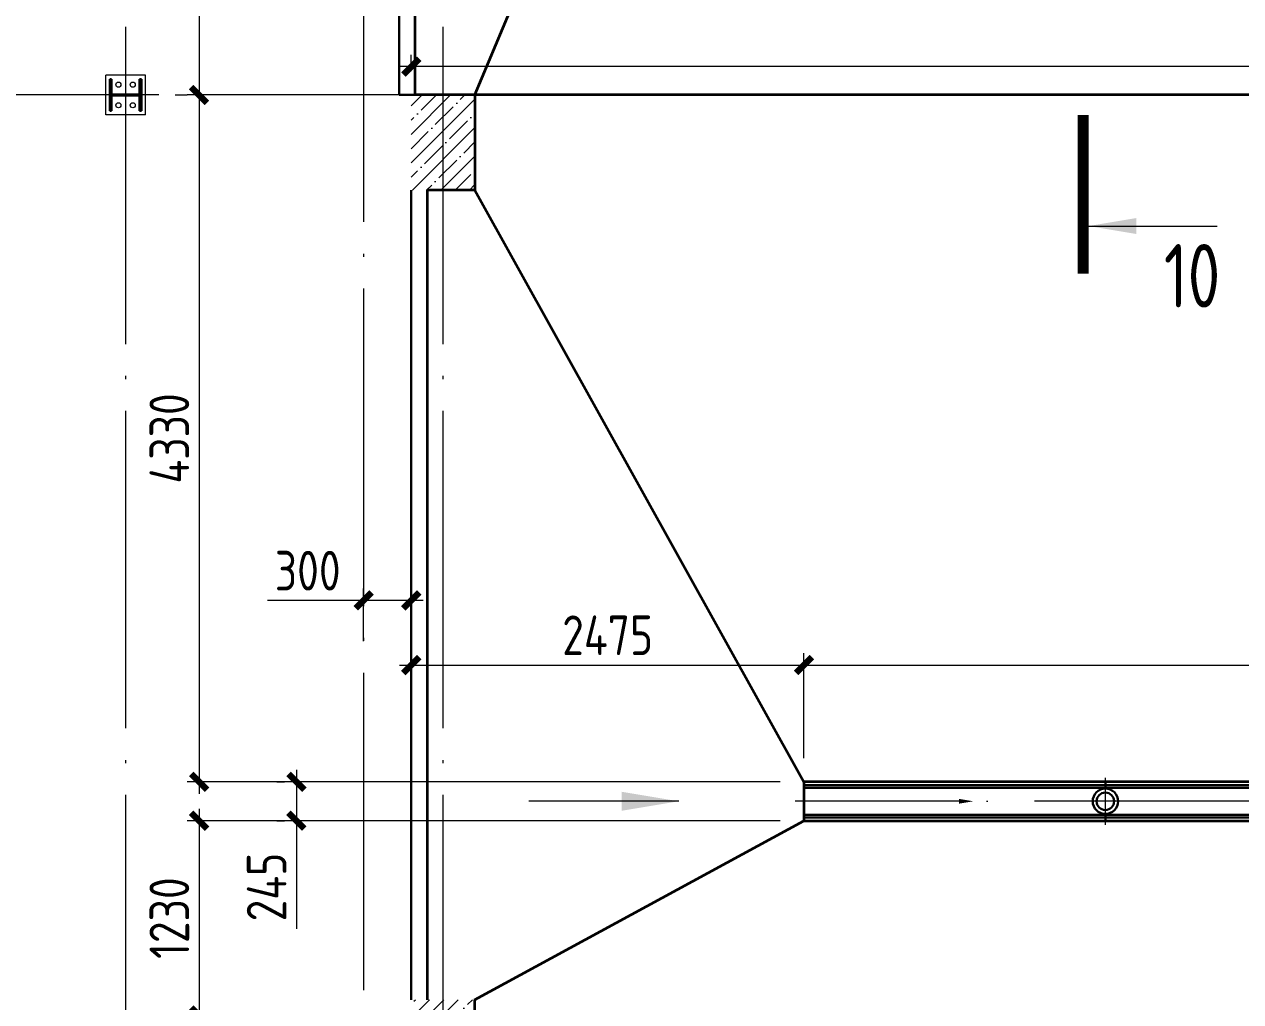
# Model space of a CAD drawing. Extents: x -965262 to 1142518, y -357520 to 71675.
# Drawn here: x 75284 to 82951, y -204865 to -198707 of the extents above; entities that cross this region are included whole.
import ezdxf

# ---------------------------------------------------------------- set-up
doc = ezdxf.new("R2010")
doc.units = 0
doc.header["$LTSCALE"] = 10
doc.linetypes.add('ACAD_ISO04W100', pattern=[30, 24, -3, 0, -3])
doc.linetypes.add('DOTE', pattern=[2.42, 2, -0.2, 0.02, -0.2])
doc.layers.get('0').update_dxf_attribs({"linetype": 'CONTINUOUS', "lineweight": 30})
doc.layers.get('Defpoints').update_dxf_attribs({"linetype": 'CONTINUOUS'})
for name, color, linetype, lineweight in [('DOTE', 7, 'DOTE', 9), ('полы', 3, 'CONTINUOUS', 35), ('Полы_лотки', 7, 'CONTINUOUS', 30)]:
    doc.layers.add(name, color=color, linetype=linetype, lineweight=lineweight)
doc.styles.add('GOST 2.304', font='isocpeur.ttf', dxfattribs={"width": 0.75, "height": 250})
doc.styles.add('ГОСТ 2м', font='isocpeur.ttf', dxfattribs={"width": 0.8, "height": 250})
doc.dimstyles.new('ГОСТ 2м', dxfattribs={"dimtxt": 250, "dimasz": 100, "dimexe": 75, "dimexo": 150, "dimgap": 62.5, "dimtad": 1, "dimdec": 0, "dimtxsty": 'ГОСТ 2м', "dimblk": 'ARCHTICK', "dimcen": 150, "dimdle": 75, "dimclrd": 256, "dimclre": 256, "dimclrt": 256, "dimadec": 0, "dimazin": 0, "dimtfac": 1, "dimtdec": 0, "dimtmove": 0, "dimatfit": 3, "dimldrblk": 'OBLIQUE', "dimfxl": 1, "dimlwd": 15, "dimlwe": 15, "dimarcsym": 0})
pattern_1 = [(45, (79670.67, -272886.6), (-89.80256, 89.80256), []), (45, (79760.47, -272886.6), (-89.80256, 89.80256), [158.75, -31.75, 0, -31.75])]

# ---------------------------------------------------------------- blocks, each defined once
blk = doc.blocks.new('MC2')
at = {"lineweight": 15}
for p, q in [((68127, 41566), (68127, 39900)), ((69794, 41566), (68127, 41566)), ((69794, 41566), (69794, 39900)), ((69794, 39900), (68127, 39900))]:
    blk.add_line(p, q, dxfattribs=at)
for p, q in [((69627, 41400), (68294, 41400)), ((68294, 41400), (68294, 41320)), ((69627, 41400), (69627, 41320)), ((68934, 41320), (68294, 41320)), ((68934, 41320), (68934, 40146)), ((69627, 41320), (68987, 41320)), ((68987, 41320), (68987, 40146)), ((68934, 40146), (68294, 40146)), ((68294, 40146), (68294, 40066)), ((69627, 40066), (68294, 40066)), ((69627, 40146), (68987, 40146)), ((69627, 40146), (69627, 40066))]:
    blk.add_line(p, q)
for centre in [(68527, 41033), (69394, 41033), (68527, 40433), (69394, 40433)]:
    blk.add_circle(centre, 107, dxfattribs=at)
blk = doc.blocks.new('_ArchTick')
at = {"color": 0, "linetype": 'ByBlock', "lineweight": 0, "const_width": 0.4}
blk.add_lwpolyline([(-0.5, -0.5), (0.5, 0.5)], dxfattribs=at)
blk = doc.blocks.new('*D1187')
at = {"lineweight": 15, "ltscale": 50, "transparency": 16777216}
for p, q in [((76385.8, -199077.1), (76385.8, -203554.6)), ((76235.8, -199152.1), (76310.8, -199152.1)), ((80048.5, -203479.6), (76310.8, -203479.6))]:
    blk.add_line(p, q, dxfattribs=at)
at = {"layer": 'Defpoints', "color": 0, "lineweight": 15, "ltscale": 50, "transparency": 16777216}
for p in [(76385.8, -199152.1), (76385.8, -203479.6), (80198.5, -203479.6)]:
    blk.add_point(p, dxfattribs=at)
at = {"lineweight": 15, "ltscale": 50, "transparency": 16777216, "xscale": 100, "yscale": 100, "zscale": 100}
for p, rotation in [((76385.8, -199152.1), 90), ((76385.8, -203479.6), 270)]:
    blk.add_blockref('_ArchTick', p, dxfattribs=dict(at, rotation=rotation))
at = {"lineweight": 15, "ltscale": 50, "transparency": 16777216, "insert": (76198.3, -201315.9), "char_height": 250, "attachment_point": 5, "rotation": 90, "style": 'ГОСТ 2м'}
blk.add_mtext('4330', dxfattribs=at)
blk = doc.blocks.new('_Oblique')
at = {"color": 0, "linetype": 'ByBlock', "lineweight": -2}
blk.add_line((-0.5, -0.5), (0.5, 0.5), dxfattribs=at)
blk = doc.blocks.new('*D1188')
at = {"lineweight": 15, "ltscale": 50, "transparency": 16777216}
for p, q in [((76999.1, -203404.6), (76999.1, -203724.6)), ((76876.6, -203479.6), (76924.1, -203479.6)), ((76876.6, -203724.6), (76924.1, -203724.6)), ((76999.1, -203724.6), (76999.1, -204405.3))]:
    blk.add_line(p, q, dxfattribs=at)
at = {"layer": 'Defpoints', "color": 0, "lineweight": 15, "ltscale": 50, "transparency": 16777216}
for p in [(77026.6, -203479.6), (76999.1, -203724.6), (77026.6, -203724.6, 0)]:
    blk.add_point(p, dxfattribs=at)
at = {"lineweight": 15, "ltscale": 50, "transparency": 16777216, "xscale": 100, "yscale": 100, "zscale": 100}
for p, rotation in [((76999.1, -203479.6), 90), ((76999.1, -203724.6), 270)]:
    blk.add_blockref('_ArchTick', p, dxfattribs=dict(at, rotation=rotation))
at = {"lineweight": 15, "ltscale": 50, "transparency": 16777216, "insert": (76811.6, -204142.8), "char_height": 250, "attachment_point": 5, "rotation": 90, "style": 'ГОСТ 2м'}
blk.add_mtext('245', dxfattribs=at)
blk = doc.blocks.new('*D1189')
at = {"lineweight": 15, "ltscale": 50, "transparency": 16777216}
for p, q in [((76385.8, -203649.6), (76385.8, -205027.1)), ((80048.5, -203724.6), (76310.8, -203724.6)), ((77972.6, -204952.1), (76310.8, -204952.1))]:
    blk.add_line(p, q, dxfattribs=at)
at = {"layer": 'Defpoints', "color": 0, "lineweight": 15, "ltscale": 50, "transparency": 16777216}
for p in [(80198.5, -203724.6, 0), (76385.8, -204952.1), (78122.6, -204952.1, 1500)]:
    blk.add_point(p, dxfattribs=at)
at = {"lineweight": 15, "ltscale": 50, "transparency": 16777216, "xscale": 100, "yscale": 100, "zscale": 100}
for p, rotation in [((76385.8, -203724.6), 90), ((76385.8, -204952.1), 270)]:
    blk.add_blockref('_ArchTick', p, dxfattribs=dict(at, rotation=rotation))
at = {"lineweight": 15, "ltscale": 50, "transparency": 16777216, "insert": (76198.3, -204338.4), "char_height": 250, "attachment_point": 5, "rotation": 90, "style": 'ГОСТ 2м'}
blk.add_mtext('1230', dxfattribs=at)
blk = doc.blocks.new('*D1205')
at = {"lineweight": 15, "ltscale": 50, "transparency": 16777216}
for p, q in [((77723, -202593.8), (77723, -202668.8)), ((80198.5, -203329.6), (80198.5, -202668.8)), ((77648, -202743.8), (80273.5, -202743.8))]:
    blk.add_line(p, q, dxfattribs=at)
at = {"layer": 'Defpoints', "color": 0, "lineweight": 15, "ltscale": 50, "transparency": 16777216}
for p in [(77723, -202743.8), (80198.5, -202743.8), (80198.5, -203479.6, 0)]:
    blk.add_point(p, dxfattribs=at)
at = {"lineweight": 15, "ltscale": 50, "transparency": 16777216, "xscale": 100, "yscale": 100, "zscale": 100, "rotation": 180}
blk.add_blockref('_ArchTick', (77723, -202743.8), dxfattribs=at)
at = {"lineweight": 15, "ltscale": 50, "transparency": 16777216, "xscale": 100, "yscale": 100, "zscale": 100}
blk.add_blockref('_ArchTick', (80198.5, -202743.8), dxfattribs=at)
at = {"lineweight": 15, "ltscale": 50, "transparency": 16777216, "insert": (78960.7, -202556.3), "char_height": 250, "attachment_point": 5, "style": 'ГОСТ 2м'}
blk.add_mtext('2475', dxfattribs=at)
blk = doc.blocks.new('*D1206')
at = {"lineweight": 15, "ltscale": 50, "transparency": 16777216}
for p, q in [((80198.5, -203329.6), (80198.5, -202668.8)), ((98998.5, -203329.6), (98998.5, -202668.8)), ((80123.5, -202743.8), (99073.5, -202743.8))]:
    blk.add_line(p, q, dxfattribs=at)
at = {"layer": 'Defpoints', "color": 0, "lineweight": 15, "ltscale": 50, "transparency": 16777216}
for p in [(98998.5, -202743.8), (80198.5, -203479.6, 0), (98998.5, -203479.6, 0)]:
    blk.add_point(p, dxfattribs=at)
at = {"lineweight": 15, "ltscale": 50, "transparency": 16777216, "xscale": 100, "yscale": 100, "zscale": 100, "rotation": 180}
blk.add_blockref('_ArchTick', (80198.5, -202743.8), dxfattribs=at)
at = {"lineweight": 15, "ltscale": 50, "transparency": 16777216, "xscale": 100, "yscale": 100, "zscale": 100}
blk.add_blockref('_ArchTick', (98998.5, -202743.8), dxfattribs=at)
at = {"lineweight": 15, "ltscale": 50, "transparency": 16777216, "insert": (89598.5, -202556.3), "char_height": 250, "attachment_point": 5, "style": 'ГОСТ 2м'}
blk.add_mtext('18800', dxfattribs=at)
blk = doc.blocks.new('*D1140')
at = {"lineweight": 15, "ltscale": 50, "transparency": 16777216}
for p, q in [((77423, -202593.8), (77423, -202261.7)), ((77723, -202593.8), (77723, -202261.7)), ((77423, -202336.7), (76818, -202336.7)), ((77798, -202336.7), (77423, -202336.7))]:
    blk.add_line(p, q, dxfattribs=at)
at = {"layer": 'Defpoints', "color": 0, "lineweight": 15, "ltscale": 50, "transparency": 16777216}
for p in [(77423, -202336.7), (77423, -202743.8), (77723, -202743.8)]:
    blk.add_point(p, dxfattribs=at)
at = {"lineweight": 15, "ltscale": 50, "transparency": 16777216, "xscale": 100, "yscale": 100, "zscale": 100, "rotation": 180}
blk.add_blockref('_ArchTick', (77423, -202336.7), dxfattribs=at)
at = {"lineweight": 15, "ltscale": 50, "transparency": 16777216, "xscale": 100, "yscale": 100, "zscale": 100}
blk.add_blockref('_ArchTick', (77723, -202336.7), dxfattribs=at)
at = {"lineweight": 15, "ltscale": 50, "transparency": 16777216, "insert": (77070.5, -202149.2), "char_height": 250, "attachment_point": 5, "style": 'ГОСТ 2м'}
blk.add_mtext('300', dxfattribs=at)
blk = doc.blocks.new('*D1150')
at = {"lineweight": 15, "ltscale": 50, "transparency": 16777216}
for p, q in [((77723, -199002.1), (77723, -198898.4)), ((101373, -199602.1), (101373, -198898.4)), ((101448, -198973.4), (77648, -198973.4))]:
    blk.add_line(p, q, dxfattribs=at)
at = {"layer": 'Defpoints', "color": 0, "lineweight": 15, "ltscale": 50, "transparency": 16777216}
for p in [(77723, -198973.4), (77723, -199152.1), (101373, -199752.1)]:
    blk.add_point(p, dxfattribs=at)
at = {"lineweight": 15, "ltscale": 50, "transparency": 16777216, "xscale": 100, "yscale": 100, "zscale": 100, "rotation": 180}
blk.add_blockref('_ArchTick', (77723, -198973.4), dxfattribs=at)
at = {"lineweight": 15, "ltscale": 50, "transparency": 16777216, "xscale": 100, "yscale": 100, "zscale": 100}
blk.add_blockref('_ArchTick', (101373, -198973.4), dxfattribs=at)
at = {"lineweight": 15, "ltscale": 50, "transparency": 16777216, "insert": (89548, -198785.9), "char_height": 250, "attachment_point": 5, "style": 'ГОСТ 2м'}
blk.add_mtext('23650', dxfattribs=at)
blk = doc.blocks.new('*D1377')
at = {"lineweight": 15, "ltscale": 50, "transparency": 16777216}
for p, q in [((76385.8, -194149.6), (76385.8, -199227.1)), ((80048.3, -194224.6), (76310.8, -194224.6)), ((77597.6, -199152.1), (76310.8, -199152.1))]:
    blk.add_line(p, q, dxfattribs=at)
at = {"layer": 'Defpoints', "color": 0, "lineweight": 15, "ltscale": 50, "transparency": 16777216}
for p in [(80198.3, -194224.6, 1451.3), (76385.8, -199152.1), (77747.6, -199152.1, 1451.3)]:
    blk.add_point(p, dxfattribs=at)
at = {"lineweight": 15, "ltscale": 50, "transparency": 16777216, "xscale": 100, "yscale": 100, "zscale": 100}
for p, rotation in [((76385.8, -194224.6), 90), ((76385.8, -199152.1), 270)]:
    blk.add_blockref('_ArchTick', p, dxfattribs=dict(at, rotation=rotation))
at = {"lineweight": 15, "ltscale": 50, "transparency": 16777216, "insert": (76198.3, -196688.4), "char_height": 250, "attachment_point": 5, "rotation": 90, "style": 'ГОСТ 2м'}
blk.add_mtext('4930', dxfattribs=at)

msp = doc.modelspace()

# ---------------------------------------------------------------- hatches: boundary and pattern name
at = {"lineweight": 15}
h = msp.add_hatch(dxfattribs=at)
h.set_pattern_fill('ANSI35', scale=20, style=0)
h.set_pattern_definition(pattern_1)
h.paths.add_polyline_path([(78122.6, -199152.1), (77722.6, -199152.1), (77722.6, -199752.1), (78122.6, -199752.1)])
h = msp.add_hatch(dxfattribs=at)
h.set_pattern_fill('ANSI35', scale=20, style=0)
h.set_pattern_definition(pattern_1)
h.paths.add_polyline_path([(78122.6, -204852.1), (77722.6, -204852.1), (77722.6, -205452.1), (78122.6, -205452.1)])

# ---------------------------------------------------------------- linework, layer by layer
at = {"color": 7, "extrusion": (0, 0, -1)}
for p, q in [((77647.6, -199152.1, -3259.8), (77647.6, -197452.1, -3259.8)), ((77747.6, -197452.1, -3259.8), (77747.6, -199152.1, -3259.8)), ((77647.6, -199152.1, -3259.8), (77722.6, -199152.1, -3259.8)), ((77747.6, -199152.1, -3259.8), (77647.6, -199152.1, -3259.8)), ((77722.6, -204852.1, -3259.8), (77722.6, -199752.1, -3259.8)), ((77822.6, -199752.1, -3259.8), (77822.6, -204852.1, -3259.8))]:
    msp.add_line(p, q, dxfattribs=at)
at = {"color": 5, "lineweight": 15, "ltscale": 100}
msp.add_line((81992.7, -199977.8, -4711.1), (82802.7, -199977.8, -4711.1), dxfattribs=at)
at = {"color": 5, "lineweight": 15, "ltscale": 100, "const_width": 70, "elevation": -4711.1}
msp.add_lwpolyline([(81957.7, -200277.8), (81957.7, -199277.8)], dxfattribs=at)
at = {"color": 5, "lineweight": 15, "ltscale": 100}
msp.add_solid([(81992.7, -199977.8, -4711.1), (82293.2, -200028, -4711.1), (82293.2, -199927.5, -4711.1)], dxfattribs=at)
at = {"layer": 'DOTE', "color": 7, "ltscale": 100, "extrusion": (0, -1, 0)}
for p, q in [((77422.6, -161652.1, -4711.1), (77422.6, -237687.4, -4711.1)), ((75922.6, -198722.5, -4711.1), (75922.6, -235835, -3259.8)), ((77922.6, -198722.5, -4711.1), (77922.6, -235835, -4711.1))]:
    msp.add_line(p, q, dxfattribs=at)
at = {"layer": 'DOTE', "color": 7, "ltscale": 100}
msp.add_line((126952.6, -199152.1, -4711.1), (55067.3, -199152.1, -4711.1), dxfattribs=at)
at = {"layer": 'полы', "ltscale": 100}
for p, q in [((77747.6, -199152.1, -3259.8), (77747.6, -175252.1, -3259.8)), ((78123, -199152.1, -4711.1), (80198.3, -194224.6, -3259.8)), ((78123, -199152.1, -4711.1), (78123, -199752.1, -4711.1)), ((78123, -199752.1, -4711.1), (77822.6, -199752.1, -3259.8)), ((77822.6, -199752.1, -3259.8), (77822.6, -204852.1, -3259.8)), ((78123, -199752.1, -4711.1), (80198.5, -203479.6, -4711.1)), ((78122.6, -204852.1, -3259.8), (80198.5, -203724.6, -4711.1))]:
    msp.add_line(p, q, dxfattribs=at)
at = {"layer": 'полы', "ltscale": 50}
for p, q in [((113422.6, -199152.1, -3259.8), (77747.6, -199152.1, -3259.8)), ((78122.6, -204852.1, -3259.8), (78122.6, -205452.1, -3259.8))]:
    msp.add_line(p, q, dxfattribs=at)
at = {"layer": 'полы', "lineweight": 0, "ltscale": 50}
msp.add_line((79409.1, -203602.1, -4711.1), (78465.2, -203602.1, -4711.1), dxfattribs=at)
at = {"layer": 'полы', "ltscale": 100, "elevation": -4711.1}
msp.add_lwpolyline([(80198.5, -203724.6), (98998.5, -203724.6), (98998.5, -203479.6), (80198.5, -203479.6)], close=True, dxfattribs=at)
at = {"layer": 'полы', "lineweight": 0, "ltscale": 50}
msp.add_solid([(79049.1, -203662.1, -4711.1), (79049.1, -203542.1, -4711.1), (79409.1, -203602.1, -4711.1)], dxfattribs=at)
at = {"layer": 'Полы_лотки', "color": 1, "linetype": 'ACAD_ISO04W100', "lineweight": 9, "ltscale": 5}
msp.add_line((82098, -203750.5, -3259.8), (82098, -203453.8, -3259.8), dxfattribs=at)
at = {"layer": 'Полы_лотки', "color": 5}
for p, q in [((98998, -203479.6, -3259.8), (80198, -203479.6, -3259.8)), ((80198, -203724.6, -3259.8), (80198, -203479.6, -3259.8)), ((98998, -203499.6, -3259.8), (80198, -203499.6, -3259.8)), ((98998, -203517.1, -3259.8), (80198, -203517.1, -3259.8)), ((82098, -203522.1, -3259.8), (82098, -203479.6, -3259.8)), ((98998, -203687.1, -3259.8), (80198, -203687.1, -3259.8)), ((82098, -203682.1, -3259.8), (82098, -203682.1, -3259.8)), ((82098, -203682.1, -3259.8), (82098, -203724.6, -3259.8)), ((98998, -203704.6, -3259.8), (80198, -203704.6, -3259.8)), ((98998, -203724.6, -3259.8), (80198, -203724.6, -3259.8))]:
    msp.add_line(p, q, dxfattribs=at)
at = {"layer": 'Полы_лотки', "color": 1, "linetype": 'ACAD_ISO04W100', "lineweight": 9, "ltscale": 10}
msp.add_line((99052.8, -203602.1, -3259.8), (80143.2, -203602.1, -3259.8), dxfattribs=at)
at = {"layer": 'Полы_лотки', "lineweight": 15}
msp.add_line((81176.1, -203602.1, -3259.8), (80995.3, -203602.1, -3259.8), dxfattribs=at)
at = {"layer": 'Полы_лотки', "color": 5, "ltscale": 50}
msp.add_circle((82098, -203602.1, -3259.8), 80, dxfattribs=at)
at = {"layer": 'Полы_лотки', "color": 5}
msp.add_circle((82098, -203602.1, -3259.8), 55, dxfattribs=at)
at = {"layer": 'Полы_лотки', "lineweight": 15}
msp.add_solid([(81176.1, -203617.1, -3259.8), (81176.1, -203587.1, -3259.8), (81266.1, -203602.1, -3259.8)], dxfattribs=at)

# ---------------------------------------------------------------- block references
at = {"color": 7, "lineweight": 15, "xscale": 0.1500000000232831, "yscale": 0.1500000000232831, "zscale": 0.1500000000232831, "rotation": 270}
msp.add_blockref('MC2', (69812.6, -188808, -3259.8), dxfattribs=at)

# ---------------------------------------------------------------- texts
at = {"color": 5, "lineweight": 15, "ltscale": 100, "style": 'GOST 2.304', "width": 0.75}
msp.add_text('10', height=400, dxfattribs=at).set_placement((82466.6, -200491.1, -4711.1))

# ---------------------------------------------------------------- dimensions: what is measured, and where the dimension line sits
at = {"lineweight": 15, "ltscale": 50}
for base, p1, p2, text, picture, middle in [((76385.8, -199152.1, -4711.1), (80198.3, -194224.6, -3259.8), (77747.6, -199152.1, -3259.8), '4930', '*D1377', (76198.3, -196688.4, -4711.1)), ((76385.8, -203479.6, -4711.1), (76385.8, -199152.1, -4711.1), (80198.5, -203479.6, -4711.1), '4330', '*D1187', (76198.3, -201315.9, -4711.1)), ((76385.8, -204952.1, -4711.1), (80198.5, -203724.6, -4711.1), (78122.6, -204952.1, -3211.1), '1230', '*D1189', (76198.3, -204338.4, -4711.1))]:
    dim = msp.add_linear_dim(base=base, p1=p1, p2=p2, angle=90, text=text, dimstyle='ГОСТ 2м', dxfattribs=at)
    dim.commit()
    dim.dimension.update_dxf_attribs({"geometry": picture, "text_midpoint": middle})
for base, p1, p2, picture, middle in [((77723, -198973.4, -4711.1), (101373, -199752.1, -4711.1), (77723, -199152.1, -4711.1), '*D1150', (89548, -198785.9, -4711.1)), ((77423, -202336.7, -4711.1), (77723, -202743.8, -4711.1), (77423, -202743.8, -4711.1), '*D1140', (77070.5, -202149.2, -4711.1)), ((80198.486, -202743.7793, -4711.0743), (77722.9951, -202743.7793, -4711.0743), (80198.486, -203479.6248, -4711.0743), '*D1205', (78960.7405, -202556.2793, -4711.0743)), ((98998.5, -202743.8, -4711.1), (80198.5, -203479.6, -4711.1), (98998.5, -203479.6, -4711.1), '*D1206', (89598.5, -202556.3, -4711.1))]:
    dim = msp.add_linear_dim(base=base, p1=p1, p2=p2, dimstyle='ГОСТ 2м', dxfattribs=at)
    dim.commit()
    dim.dimension.update_dxf_attribs({"geometry": picture, "text_midpoint": middle})
dim = msp.add_linear_dim(base=(76999.1, -203724.6, -4711.1), p1=(77026.6, -203479.6, -4711.1), p2=(77026.6, -203724.6, -4711.1), angle=90, dimstyle='ГОСТ 2м', dxfattribs=at)
dim.commit()
dim.dimension.update_dxf_attribs({"geometry": '*D1188', "text_midpoint": (76999.1, -204142.8, -4711.1), "dimtype": 160})

doc.saveas('drawing.dxf')
